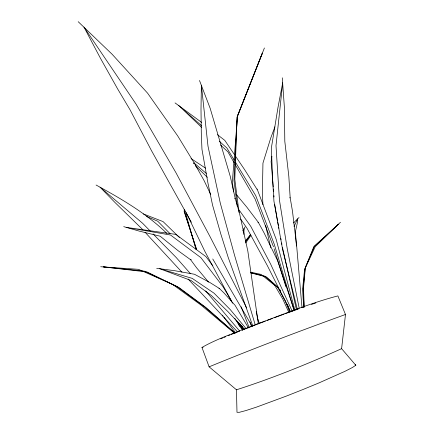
<?xml version="1.0" encoding="UTF-8"?>
<svg xmlns="http://www.w3.org/2000/svg" width="434" height="434" viewBox="0 0 434 434"><rect width="100%" height="100%" fill="white"/><g stroke="black" fill="none" stroke-linecap="round" stroke-linejoin="round"><path stroke-width="0.65" d="M186.023 213.072L186.007 214.429L195.978 249.317M243.881 234.436L244.038 228.609L245.101 226.89M184.879 210.598L184.808 212.617L196.423 249.631M184.266 209.622L184.168 211.651L196.705 249.653M233.541 191.871L232.353 181.998L237.539 115.764L264.409 47.973M304.565 269.498L302.59 289.538L303.691 307.104M236.465 389.792C272.243 378.291 307.326 364.121 341.601 348.681L345.486 314.482L337.874 295.901C310.088 303.182 283.473 314.373 256.516 324.187C238.358 331.869 219.089 337.636 201.962 347.439L209.112 366.833L236.465 389.792L236.986 412.3L239.378 412.295L246.056 410.526L256.706 407.043L286.586 396.009L303.371 389.352L319.511 382.674L344.873 371.363L352.354 367.544L355.804 365.26L355.229 364.571M271.906 156.262L271.114 161.535L273.23 186.956M257.053 189.392L244.673 169.727L235.304 155.887M243.23 231.859L244.038 228.609L242.736 230.817M274.923 126.837L270.691 138.169L262.95 163.124L262.386 192.864L262.917 204.685M304.532 269.568L315.22 246.702L340.457 222.257M294.046 226.51L297.702 218.801L299.042 217.521M250.966 235.288L245.736 242.975M245.318 242.058L250.478 235.087M245.492 240.962L250.689 234.273M293.455 223.011L297.702 218.801L297.285 223.206L295.413 231.523L296.433 246.029M218.953 288.61L219.235 288.35L223.901 292.863L235.082 305.346L248.465 327.903M345.068 314.851L345.486 314.482C299.699 331.034 254.123 348.296 209.112 366.833M257.91 222.577L258.322 222.354L264.084 232.901L277.673 260.812L294.474 310.777M193.287 163.596L194.269 163.07L204.045 180.501L210.756 194.584M220.792 338.829L222.599 338.059M223.798 337.543L225.604 336.773M228.089 335.753L229.966 334.994M231.224 334.484L239.373 331.185M242.438 329.981L248.53 327.599M249.751 327.122L265.32 321.149M267.219 320.428L272.286 318.513M274.19 317.791L284.134 314.135M285.382 313.679L290.975 311.623M291.599 311.395L298.429 308.97M302.78 307.429L304.641 306.767M311.466 304.424L315.806 302.959M234.447 198.794L235.25 198.56L230.259 176.399L210.175 108.348L199.499 80.496M289.592 197.855L290.167 197.73L288.822 176.312L284.807 141.31L284.395 107.496L282.279 77.816M123.728 226.64L139.184 231.094L160.184 236.215L178.2 250.771L190.651 259.76L191.215 259.646M201.962 347.439L203.117 347.281M100.699 266.736L138.5 269.335L172.77 284.482M143.475 271.011L103.363 266.888L147.045 271.977L179.03 287.558L206.155 307.69L235.027 332.986M156.696 268.342L174.631 270.691L194.503 274.272L210.181 282.697L219.235 288.35M250.608 272.178L261.111 274.407L274.95 285.567M250.868 272.698L264.648 276.1L277.717 287.406L285.306 300.86L289.646 312.084M250.76 272.867L266.481 276.979L278.254 287.541M143.394 213.946L163.054 221.59L179.345 237.414M146.659 216.457L157.759 221.232L170.025 233.66M144.142 271.076L176.877 286.5L204.495 306.838L235.076 333.312M96.077 185.02C121.162 198.761 146.198 213.219 166.786 233.335M191.025 158.556L205.504 168.142M175.065 102.912L201.631 122.41M172.531 284.362L200.942 305.015L234.534 333.258M217.434 134.67L224.812 140.394L234.555 154.781M193.933 162.837L206.253 173.416M201.609 125.708L178.672 105.489L201.674 127.406M219.284 141.289L226.857 147.967L234.165 160.032M220.461 144.967L227.904 151.835L234.23 162.962M78.196 21.7L112.135 54.277L147.582 93.153L177.696 135.907L194.269 163.07M207.36 177.3L195.295 165.674M150.202 231.013L142.65 223.315L100.042 187.184L115.053 202.553L142.932 229.808M153.034 233.904L176.166 257.492L190.483 273.691M244.537 329.27L228.072 311.758L211.466 295.635L191.031 280.5L159.685 268.7L192.213 278.373L214.065 293.2L230.324 309.697L246.197 328.755M188.117 279.035L237.49 331.864M145.043 232.217L181.944 272.189M355.804 365.26L341.346 348.361L341.601 348.681M205.662 290.916L239.584 331.017M208.548 282.122L196.645 267.865L190.651 259.76M236.134 194.286L246.913 207.262L258.322 222.354M222.316 315.111L223.125 316.196M223.939 317.281L235.299 332.487M212.828 265.83L205.96 256.635L175.824 234.393L126.158 227.373L170.508 235.011L200.899 257.671L222.935 286.614L231.593 301.033M238.629 209.34L250.814 226.418L270.621 264.062L292.283 311.406M240.588 218.986L247.092 228.43L267.322 265.581L290.699 311.872M237.1 321.16L242.774 329.466M239.59 323.422L243.615 329.645M234.81 318.42L242.535 330.339M241.456 325.495L243.973 329.466M235.553 162.332L255.734 195.658L274.331 244.44L293.753 309.572M212.758 258.973L252.094 326.184M191.367 222.262L151.412 150.511L130.005 109.721L117.728 89.078L100.623 58.595L83.946 27.054L136.026 104.041L176.025 172.835L210.013 236.59L246.702 307.95M234.897 164.123L255.051 198.908L273.491 246.848M274.787 285.458L282.805 299.129L288.653 312.024M279.935 289.728L280.592 290.916M232.575 303.214L204.902 251.443L186.208 212.638M237.344 321.534L239.525 326.319M257.129 189.029L276.143 239.221L294.87 310.305M241.147 306.789L249.149 327.529M287.379 304.169L290.069 311.661M252.816 326.064L228.241 257.563L220.814 234.024L212.579 205.228L207.891 182.828L201.962 149.312L201.3 133.119L201.002 109.411L201.371 85.118L208.016 146.291L220.255 202.971L234.599 255.442L255.159 324.665M257.194 317.265L259.386 323.666M250.044 321.979L251.541 326.476M274.093 248.785L285.941 286.82M242.356 326.986L242.942 328.885M235.25 198.56L239.443 213.002L247.819 251.042L258.344 323.807M297.317 309.214L282.718 250.033L273.946 201.219L272.617 179.806L271.375 147.875L277.999 107.41L282.697 82.764L276.002 145.618L279.431 200.036L287.259 248.877L299.21 308.221M296.465 309.713L282.529 247.662M265.679 225.626L270.756 247.857M256.277 311.504L257.948 320.14M277.527 221.014L274.679 204.349M277.776 222.344L278.4 225.675M278.65 227.009L278.899 228.344M280.776 238.337L281.026 239.666M281.65 242.997L281.899 244.331M290.167 197.73L292.483 211.222L296.71 246.474L301.988 307.701M239.063 212.541L234.816 179.399L237.051 117.337L262.391 53.056L237.219 116.789L233.975 180.284L237.311 206.508M273.398 188.964L273.621 191.638M273.957 195.653L274.066 196.987M304.022 307.109L303.209 288.556L305.091 268.245L314.362 246.55L338.536 224.139L313.907 246.469L305.373 267.566L303.507 288.084L304.201 306.816"/></g></svg>
